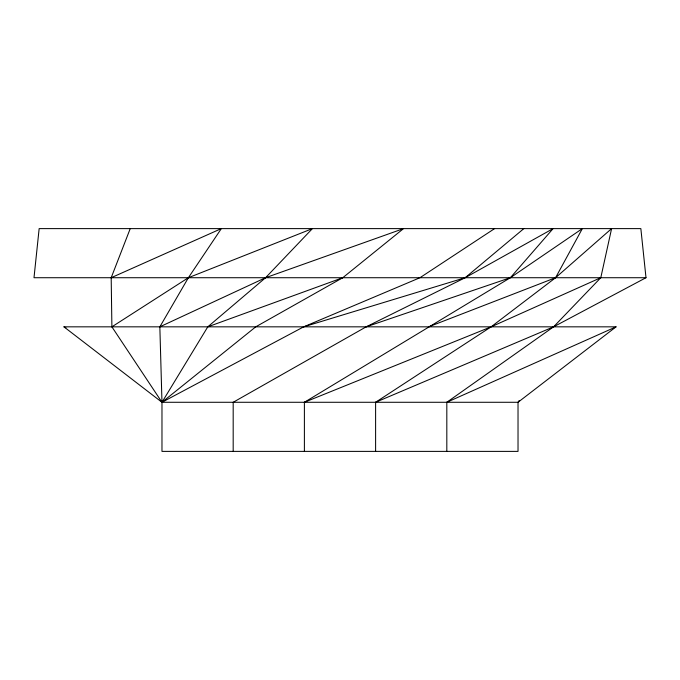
<?xml version="1.0" encoding="UTF-8"?>
<svg xmlns="http://www.w3.org/2000/svg" width="680" height="680" viewBox="0 0 680 680"><rect width="100%" height="100%" fill="white"/><g stroke="black" fill="none" stroke-linecap="round" stroke-linejoin="round"><path stroke-width="1.02" d="M446.819 451.384L446.819 402.279L553.588 326.833L600.788 277.721L611.601 228.616L555.586 277.721L491.113 326.833L375.606 402.279L375.606 451.384M519.188 400.52L518.024 402.279L518.024 451.384L161.976 451.384L161.976 402.279L111.894 326.833L111.189 277.721L130.237 228.616M494.598 228.616L419.959 277.721L303.697 326.833L161.976 402.279L63.937 326.833L616.063 326.833L518.024 402.279L161.976 402.279L159.843 326.833L188.385 277.721L221.331 228.616L111.189 277.721M111.894 326.833L188.385 277.721L312.418 228.616L265.574 277.721L207.791 326.833L161.976 402.279L255.748 326.833L342.771 277.721L403.512 228.616L265.574 277.721L159.843 326.833M523.846 228.616L465.171 277.721L366.171 326.833L233.18 402.279L233.18 451.384M304.394 451.384L304.394 402.279L510.374 277.721L582.352 228.616L555.586 277.721L428.647 326.833M646 277.721L34 277.721L39.151 228.616L640.849 228.616L646 277.721L553.588 326.833L375.606 402.279M600.788 277.721L491.113 326.833L304.394 402.279M446.819 402.279L616.063 326.833M207.791 326.833L342.771 277.721M366.171 326.833L510.374 277.721L553.095 228.616L465.171 277.721L303.697 326.833M63.937 326.833L65.875 327.7"/></g></svg>
